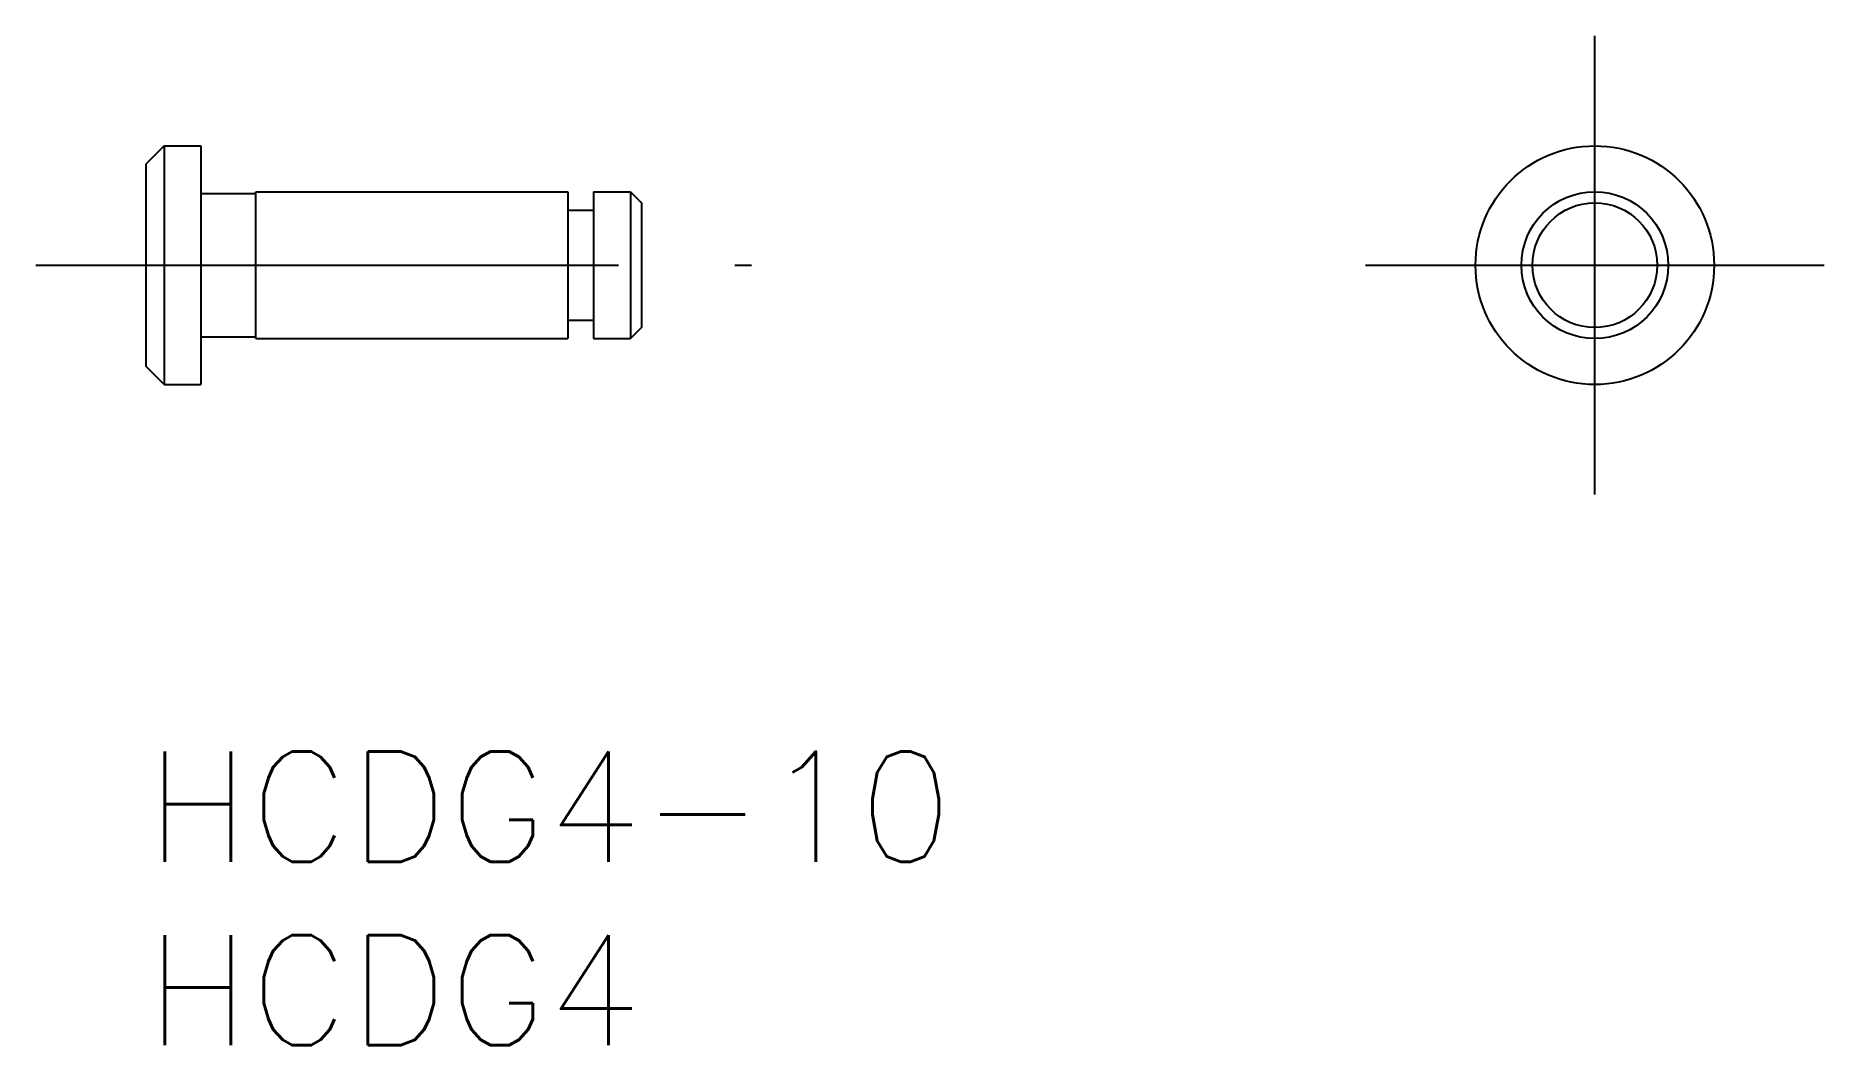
# Model space of a CAD drawing. Extents: x -3 to 45.7, y -8 to 19.5.
import ezdxf

# ---------------------------------------------------------------- set-up
doc = ezdxf.new("R2010")
doc.units = 0
doc.header["$LTSCALE"] = 0.5
doc.linetypes.add('CENTER', pattern=[50.8, 31.75, -6.35, 6.35, -6.35])
for name, color, linetype in [('MSM_CENTER', 1, 'CENTER'), ('MSM_CONTINUOUS', 7, 'CONTINUOUS'), ('MSM_PART_NUMBER', 7, 'CONTINUOUS')]:
    doc.layers.add(name, color=color, linetype=linetype)
doc.styles.get("Standard").update_dxf_attribs({"font": 'txt.shx', "height": 3, "bigfont": 'bigfont.shx'})

# ---------------------------------------------------------------- blocks, each defined once
blk = doc.blocks.new('*U4')
at = {"layer": 'MSM_PART_NUMBER'}
blk.add_text('HCDG4-10', height=3, dxfattribs=at).set_placement((0, -3))
blk = doc.blocks.new('*U5')
at = {"layer": 'MSM_PART_NUMBER'}
blk.add_text('HCDG4', height=3, dxfattribs=at).set_placement((0, -8))

msp = doc.modelspace()

# ---------------------------------------------------------------- linework, layer by layer
at = {"layer": 'MSM_CENTER'}
for p, q in [((39.477, 7), (39.477, 19.5)), ((-3, 13.25), (16.5, 13.25)), ((33.227, 13.25), (45.727, 13.25))]:
    msp.add_line(p, q, dxfattribs=at)
at = {"layer": 'MSM_CONTINUOUS'}
for p, q in [((0.5, 16.5), (0, 16)), ((0.5, 16.5), (0.5, 10)), ((0.5, 16.5), (1.5, 16.5)), ((1.5, 16.5), (1.5, 10)), ((0, 16), (0, 10.5)), ((1.5, 15.2), (3, 15.2)), ((3, 15.25), (11.5, 15.25)), ((3, 11.25), (3, 15.25)), ((4.225, 15.25), (4.225, 15.25)), ((11.5, 15.25), (11.5, 11.25)), ((12.2, 15.25), (12.2, 11.25)), ((12.2, 15.25), (13.2, 15.25)), ((13.2, 15.25), (13.2, 11.25)), ((13.2, 15.25), (13.5, 14.95)), ((11.5, 14.75), (12.2, 14.75)), ((13.5, 14.95), (13.5, 11.55)), ((11.5, 11.75), (12.2, 11.75)), ((1.5, 11.3), (3, 11.3)), ((3, 11.25), (11.5, 11.25)), ((12.2, 11.25), (13.2, 11.25)), ((13.5, 11.55), (13.2, 11.25)), ((0.5, 10), (0, 10.5)), ((0.5, 10), (1.5, 10))]:
    msp.add_line(p, q, dxfattribs=at)
for radius in [3.25, 2, 1.7]:
    msp.add_circle((39.477, 13.25), radius, dxfattribs=at)

# ---------------------------------------------------------------- block references
for name in ['*U4', '*U5']:
    msp.add_blockref(name, (0, 0), dxfattribs=at)

doc.saveas('drawing.dxf')
